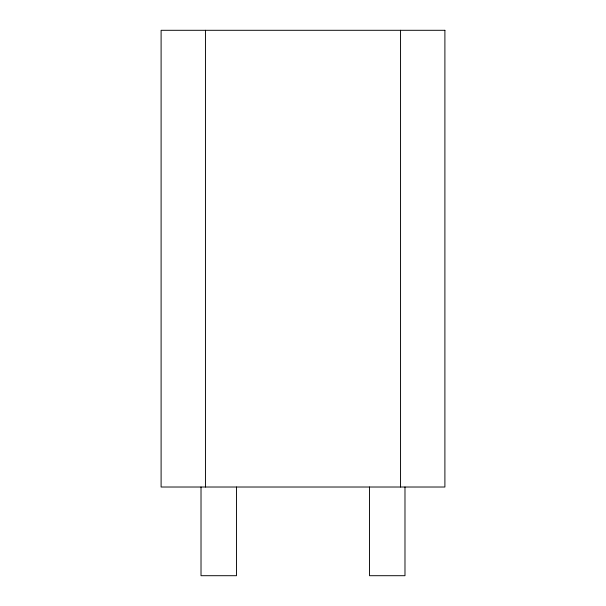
<?xml version="1.0" encoding="UTF-8"?>
<svg xmlns="http://www.w3.org/2000/svg" width="606" height="606" viewBox="0 0 606 606"><rect width="100%" height="100%" fill="white"/><g stroke="black" fill="none" stroke-linecap="round" stroke-linejoin="round"><path stroke-width="0.91" d="M404.982 487.019L404.982 575.7L369.508 575.7L369.508 487.019M400.551 30.3L400.551 487.019M236.491 487.019L236.491 575.7L201.018 575.7L201.018 487.019M205.449 30.3L205.449 487.019M444.895 30.3L161.105 30.3L161.105 487.019L444.895 487.019L444.895 30.3"/></g></svg>
